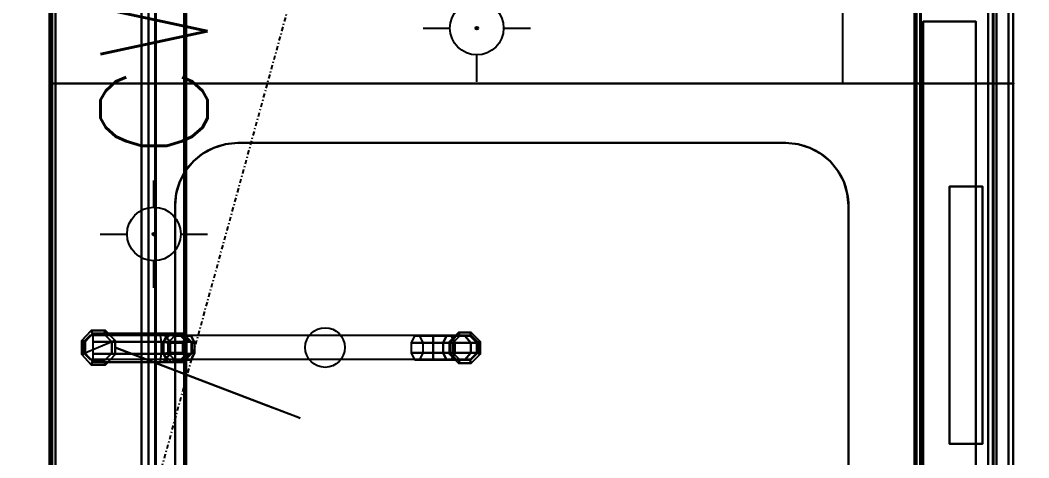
# Model space of a CAD drawing. Header units: millimetres. Extents: x 45 to 25350, y 77 to 5059.
# Drawn here: x 22147.8 to 22224.2, y 3710.7 to 3743.9 of the extents above; entities that cross this region are included whole.
import ezdxf

# ---------------------------------------------------------------- set-up
doc = ezdxf.new("R2010")
doc.units = ezdxf.units.MM
doc.header["$LTSCALE"] = 5
doc.linetypes.add('TRATTO-PUNTO', pattern=[1, 0.5, -0.25, 0, -0.25])
for name, color, linetype in [('200-EquipBlack-3d', 250, 'Continuous'), ('200-EquipBorder-2d', 9, 'Continuous'), ('200-EquipInternal-2d', 252, 'Continuous'), ('200-EquipSteel-3d', 9, 'Continuous'), ('250-Cwater-2d', 160, 'Continuous'), ('250-Drain-2D', 140, 'Continuous'), ('HG-001 Duvar', 6, 'Continuous')]:
    doc.layers.add(name, color=color, linetype=linetype)
doc.layers.add('200-InsPoint-3D', color=3, linetype='Continuous', plot=False)
doc.styles.add('SIMPLEX', font='simplex')

# ---------------------------------------------------------------- blocks, each defined once
blk = doc.blocks.new('ELECTROLUX-MC7-PGRILL-HP-800')
at = {"layer": '200-EquipInternal-2d'}
blk.add_line((800, -600.5), (0, -600.5), dxfattribs=at)
blk.add_line((800, -600.5), (0, -600.5), dxfattribs=at)
at = {"layer": '200-EquipSteel-3d'}
blk.add_3dface([(0, -655, 900), (800, -655, 900), (800, -80.5, 900), (0, -80.5, 900)], dxfattribs=at)
blk = doc.blocks.new('ELECTROLUX-MC-CRUSCOTTO800')
at = {"layer": '200-EquipBorder-2d'}
for p, q in [((0, 0), (0, -75)), ((0, -75), (800, -75))]:
    blk.add_line(p, q, dxfattribs=at)
at = {"layer": '200-EquipSteel-3d'}
for points in [[(0, -55.83, 654.41), (0, 0, 660.54), (800, 0, 660.54), (800, -55.83, 654.41)], [(0, 0, 660.54), (0, 0, 900), (800, 0, 900), (800, 0, 660.54)], [(0, 0, 900), (0, -62, 900), (800, -62, 900), (800, 0, 900)], [(0, -4.32, 810.26), (0, -59.37, 692.2), (800, -59.37, 692.2), (800, -4.32, 810.26)], [(0, -71.19, 877.81), (0, -4.82, 813.08), (800, -4.82, 813.08), (800, -71.19, 877.81)], [(0, -59.7, 690.72), (0, -59.7, 657.89), (800, -59.7, 657.89), (800, -59.7, 690.72)], [(0, -74.75, 884.46), (0, -71.19, 877.81), (800, -71.19, 877.81), (800, -74.75, 884.46)]]:
    blk.add_3dface(points, dxfattribs=at)
for points, invisible_edges in [([(0, -4.12, 811.75), (0, -4.1, 810.99), (800, -4.1, 810.99), (800, -4.12, 811.75)], 10), ([(0, -4.1, 810.99), (0, -4.32, 810.26), (800, -4.32, 810.26), (800, -4.1, 810.99)], 8), ([(0, -4.36, 812.47), (0, -4.12, 811.75), (800, -4.12, 811.75), (800, -4.36, 812.47)], 10), ([(0, -4.82, 813.08), (0, -4.36, 812.47), (800, -4.36, 812.47), (800, -4.82, 813.08)], 2), ([(0, -57.28, 654.56), (0, -55.83, 654.41), (800, -55.83, 654.41), (800, -57.28, 654.56)], 8), ([(0, -58.54, 655.29), (0, -57.28, 654.56), (800, -57.28, 654.56), (800, -58.54, 655.29)], 10), ([(0, -59.4, 656.46), (0, -58.54, 655.29), (800, -58.54, 655.29), (800, -59.4, 656.46)], 10), ([(0, -59.37, 692.2), (0, -59.51, 691.85), (800, -59.51, 691.85), (800, -59.37, 692.2)], 2), ([(0, -59.7, 657.89), (0, -59.4, 656.46), (800, -59.4, 656.46), (800, -59.7, 657.89)], 2), ([(0, -59.51, 691.85), (0, -59.62, 691.48), (800, -59.62, 691.48), (800, -59.51, 691.85)], 10), ([(0, -59.62, 691.48), (0, -59.68, 691.11), (800, -59.68, 691.11), (800, -59.62, 691.48)], 10), ([(0, -59.68, 691.11), (0, -59.7, 690.72), (800, -59.7, 690.72), (800, -59.68, 691.11)], 8), ([(0, -62, 900), (0, -69.22, 897.81), (800, -69.22, 897.81), (800, -62, 900)], 2), ([(0, -69.22, 897.81), (0, -74.01, 891.97), (800, -74.01, 891.97), (800, -69.22, 897.81)], 10), ([(0, -74.01, 891.97), (0, -74.75, 884.46), (800, -74.75, 884.46), (800, -74.01, 891.97)], 8)]:
    blk.add_3dface(points, dxfattribs=dict(at, invisible_edges=invisible_edges))
at = {"layer": '200-InsPoint-3D'}
blk.add_point((0, -75), dxfattribs=at)
blk = doc.blocks.new('ELECTROLUX-MC7-BODY800X250')
at = {"layer": '200-EquipBorder-2d'}
for p, q in [((0, 0), (800, 0)), ((0, -655), (0, 0))]:
    blk.add_line(p, q, dxfattribs=at)
at = {"layer": '200-EquipInternal-2d'}
blk.add_line((0, -80), (800, -80), dxfattribs=at)
at = {"layer": '200-EquipSteel-3d'}
for points, invisible_edges in [([(0, -0.34, 912.22), (0, 0, 910.5), (800, 0, 910.5), (800, -0.34, 912.22)], 8), ([(0, 0, 902.7), (0, -0.13, 901.81), (800, -0.13, 901.81), (800, 0, 902.7)], 2), ([(0, -0.13, 901.81), (0, -0.54, 901.01), (800, -0.54, 901.01), (800, -0.13, 901.81)], 10), ([(0, -1.32, 913.68), (0, -0.34, 912.22), (800, -0.34, 912.22), (800, -1.32, 913.68)], 10), ([(0, -0.54, 901.01), (0, -1.19, 900.39), (800, -1.19, 900.39), (800, -0.54, 901.01)], 10), ([(0, -1.19, 900.39), (0, -2, 900), (800, -2, 900), (800, -1.19, 900.39)], 8), ([(0, -2.78, 914.66), (0, -1.32, 913.68), (800, -1.32, 913.68), (800, -2.78, 914.66)], 10), ([(0, -655, 650), (0, -655, 900), (0, -2, 900), (0, -102, 724)], 12), ([(0, -2, 900), (0, -2, 724), (0, -102, 724)], 8), ([(0, -4.5, 915), (0, -2.78, 914.66), (800, -2.78, 914.66), (800, -4.5, 915)], 2), ([(0, -71.6, 914.58), (0, -69.5, 915), (800, -69.5, 915), (800, -71.6, 914.58)], 8), ([(0, -73.39, 913.39), (0, -71.6, 914.58), (800, -71.6, 914.58), (800, -73.39, 913.39)], 10), ([(0, -74.58, 911.6), (0, -73.39, 913.39), (800, -73.39, 913.39), (800, -74.58, 911.6)], 10), ([(0, -75, 909.5), (0, -74.58, 911.6), (800, -74.58, 911.6), (800, -75, 909.5)], 2), ([(0, -75.45, 903.59), (0, -75, 905.7), (800, -75, 905.7), (800, -75.45, 903.59)], 8), ([(0, -76.64, 901.78), (0, -75.45, 903.59), (800, -75.45, 903.59), (800, -76.64, 901.78)], 10), ([(0, -78.4, 900.53), (0, -76.64, 901.78), (800, -76.64, 901.78), (800, -78.4, 900.53)], 10), ([(0, -80.5, 900), (0, -78.4, 900.53), (800, -78.4, 900.53), (800, -80.5, 900)], 2), ([(0, -102, 724), (0, -655, 650), (0, -102, 650)], 1)]:
    blk.add_3dface(points, dxfattribs=dict(at, invisible_edges=invisible_edges))
for points in [[(0, 0, 910.5), (0, 0, 902.7), (800, 0, 902.7), (800, 0, 910.5)], [(0, -2, 724), (0, -2, 900), (800, -2, 900), (800, -2, 724)], [(0, -102, 724), (0, -2, 724), (800, -2, 724), (800, -102, 724)], [(0, -69.5, 915), (0, -4.5, 915), (800, -4.5, 915), (800, -69.5, 915)], [(0, -75, 905.7), (0, -75, 909.5), (800, -75, 909.5), (800, -75, 905.7)], [(0, -655, 650), (0, -102, 650), (800, -102, 650), (800, -655, 650)], [(0, -102, 650), (800, -102, 650), (800, -102, 724), (0, -102, 724)], [(0, -655, 650), (800, -655, 650), (800, -655, 900), (0, -655, 900)]]:
    blk.add_3dface(points, dxfattribs=at)
at = {"layer": '200-InsPoint-3D'}
blk.add_point((0, 0), dxfattribs=at)
blk = doc.blocks.new('E7GRGHGC0P')
for name, p in [('ELECTROLUX-MC7-BODY800X250', (0, 0)), ('ELECTROLUX-MC7-PGRILL-HP-800', (0, 0)), ('ELECTROLUX-MC-CRUSCOTTO800', (0, -655))]:
    blk.add_blockref(name, p)
blk = doc.blocks.new('ELECTROLUX-MC7-BODY400X250')
at = {"layer": '200-EquipBorder-2d'}
for p, q in [((0, 0), (400, 0)), ((400, 0), (400, -655))]:
    blk.add_line(p, q, dxfattribs=at)
at = {"layer": '200-EquipInternal-2d'}
blk.add_line((0, -80), (400, -80), dxfattribs=at)
at = {"layer": '200-EquipSteel-3d'}
for points, invisible_edges in [([(0, -0.34, 912.22), (0, 0, 910.5), (400, 0, 910.5), (400, -0.34, 912.22)], 8), ([(0, 0, 902.7), (0, -0.13, 901.81), (400, -0.13, 901.81), (400, 0, 902.7)], 2), ([(0, -0.13, 901.81), (0, -0.54, 901.01), (400, -0.54, 901.01), (400, -0.13, 901.81)], 10), ([(0, -1.32, 913.68), (0, -0.34, 912.22), (400, -0.34, 912.22), (400, -1.32, 913.68)], 10), ([(0, -0.54, 901.01), (0, -1.19, 900.39), (400, -1.19, 900.39), (400, -0.54, 901.01)], 10), ([(0, -1.19, 900.39), (0, -2, 900), (400, -2, 900), (400, -1.19, 900.39)], 8), ([(0, -2.78, 914.66), (0, -1.32, 913.68), (400, -1.32, 913.68), (400, -2.78, 914.66)], 10), ([(0, -4.5, 915), (0, -2.78, 914.66), (400, -2.78, 914.66), (400, -4.5, 915)], 2), ([(400, -655, 650), (400, -102, 724), (400, -2, 900), (400, -655, 900)], 3), ([(400, -2, 900), (400, -2, 724), (400, -102, 724)], 8), ([(0, -71.6, 914.58), (0, -69.5, 915), (400, -69.5, 915), (400, -71.6, 914.58)], 8), ([(0, -73.39, 913.39), (0, -71.6, 914.58), (400, -71.6, 914.58), (400, -73.39, 913.39)], 10), ([(0, -74.58, 911.6), (0, -73.39, 913.39), (400, -73.39, 913.39), (400, -74.58, 911.6)], 10), ([(0, -75, 909.5), (0, -74.58, 911.6), (400, -74.58, 911.6), (400, -75, 909.5)], 2), ([(0, -75.45, 903.59), (0, -75, 905.7), (400, -75, 905.7), (400, -75.45, 903.59)], 8), ([(0, -76.64, 901.78), (0, -75.45, 903.59), (400, -75.45, 903.59), (400, -76.64, 901.78)], 10), ([(0, -78.4, 900.53), (0, -76.64, 901.78), (400, -76.64, 901.78), (400, -78.4, 900.53)], 10), ([(0, -80.5, 900), (0, -78.4, 900.53), (400, -78.4, 900.53), (400, -80.5, 900)], 2), ([(400, -102, 724), (400, -655, 650), (400, -102, 650)], 1)]:
    blk.add_3dface(points, dxfattribs=dict(at, invisible_edges=invisible_edges))
for points in [[(0, 0, 910.5), (0, 0, 902.7), (400, 0, 902.7), (400, 0, 910.5)], [(0, -2, 724), (0, -2, 900), (400, -2, 900), (400, -2, 724)], [(0, -2, 724), (0, -102, 724), (400, -102, 724), (400, -2, 724)], [(0, -69.5, 915), (0, -4.5, 915), (400, -4.5, 915), (400, -69.5, 915)], [(0, -75, 905.7), (0, -75, 909.5), (400, -75, 909.5), (400, -75, 905.7)], [(0, -655, 650), (0, -102, 650), (400, -102, 650), (400, -655, 650)], [(0, -102, 650), (400, -102, 650), (400, -102, 724), (0, -102, 724)], [(0, -655, 650), (400, -655, 650), (400, -655, 900), (0, -655, 900)]]:
    blk.add_3dface(points, dxfattribs=at)
at = {"layer": '200-InsPoint-3D'}
blk.add_point((400, 0), dxfattribs=at)
blk = doc.blocks.new('ELECTROLUX-MC-CRUSCOTTO400')
at = {"layer": '200-EquipBorder-2d'}
for p in [(400, 0), (0, -75)]:
    blk.add_line(p, (400, -75), dxfattribs=at)
at = {"layer": '200-EquipSteel-3d'}
for points in [[(0, -55.83, 654.41), (0, 0, 660.54), (400, 0, 660.54), (400, -55.83, 654.41)], [(0, 0, 660.54), (0, 0, 900), (400, 0, 900), (400, 0, 660.54)], [(0, 0, 900), (0, -62, 900), (400, -62, 900), (400, 0, 900)], [(0, -4.32, 810.26), (0, -59.37, 692.2), (400, -59.37, 692.2), (400, -4.32, 810.26)], [(0, -71.19, 877.81), (0, -4.82, 813.08), (400, -4.82, 813.08), (400, -71.19, 877.81)], [(0, -59.7, 690.72), (0, -59.7, 657.89), (400, -59.7, 657.89), (400, -59.7, 690.72)], [(0, -74.75, 884.46), (0, -71.19, 877.81), (400, -71.19, 877.81), (400, -74.75, 884.46)]]:
    blk.add_3dface(points, dxfattribs=at)
for points, invisible_edges in [([(0, -4.12, 811.75), (0, -4.1, 810.99), (400, -4.1, 810.99), (400, -4.12, 811.75)], 10), ([(0, -4.1, 810.99), (0, -4.32, 810.26), (400, -4.32, 810.26), (400, -4.1, 810.99)], 8), ([(0, -4.36, 812.47), (0, -4.12, 811.75), (400, -4.12, 811.75), (400, -4.36, 812.47)], 10), ([(0, -4.82, 813.08), (0, -4.36, 812.47), (400, -4.36, 812.47), (400, -4.82, 813.08)], 2), ([(0, -57.28, 654.56), (0, -55.83, 654.41), (400, -55.83, 654.41), (400, -57.28, 654.56)], 8), ([(0, -58.54, 655.29), (0, -57.28, 654.56), (400, -57.28, 654.56), (400, -58.54, 655.29)], 10), ([(0, -59.4, 656.46), (0, -58.54, 655.29), (400, -58.54, 655.29), (400, -59.4, 656.46)], 10), ([(0, -59.37, 692.2), (0, -59.51, 691.85), (400, -59.51, 691.85), (400, -59.37, 692.2)], 2), ([(0, -59.7, 657.89), (0, -59.4, 656.46), (400, -59.4, 656.46), (400, -59.7, 657.89)], 2), ([(0, -59.51, 691.85), (0, -59.62, 691.48), (400, -59.62, 691.48), (400, -59.51, 691.85)], 10), ([(0, -59.62, 691.48), (0, -59.68, 691.11), (400, -59.68, 691.11), (400, -59.62, 691.48)], 10), ([(0, -59.68, 691.11), (0, -59.7, 690.72), (400, -59.7, 690.72), (400, -59.68, 691.11)], 8), ([(0, -62, 900), (0, -69.22, 897.81), (400, -69.22, 897.81), (400, -62, 900)], 2), ([(0, -69.22, 897.81), (0, -74.01, 891.97), (400, -74.01, 891.97), (400, -69.22, 897.81)], 10), ([(0, -74.01, 891.97), (0, -74.75, 884.46), (400, -74.75, 884.46), (400, -74.01, 891.97)], 8)]:
    blk.add_3dface(points, dxfattribs=dict(at, invisible_edges=invisible_edges))
at = {"layer": '200-InsPoint-3D'}
blk.add_point((400, -75), dxfattribs=at)
blk = doc.blocks.new('E7SUNDQ000')
at = {"layer": '200-EquipBlack-3d'}
for points, invisible_edges in [([(187.04, -31.49, 983.42), (200, -37, 983.46), (194.63, -24.33, 983.44), (187.04, -31.49, 983.42)], 3), ([(205.37, -24.33, 983.44), (194.63, -24.33, 983.44), (200, -37, 983.46), (205.37, -24.33, 983.44)], 6), ([(212.96, -31.49, 983.42), (205.37, -24.33, 983.44), (200, -37, 983.46), (212.96, -31.49, 983.42)], 6), ([(187.04, -31.49, 983.42), (187.04, -42.22, 983.42), (200, -37, 983.46), (187.04, -31.49, 983.42)], 6), ([(187.04, -42.22, 983.42), (194.63, -49.67, 983.47), (200, -37, 983.46), (187.04, -42.22, 983.42)], 6), ([(194.63, -49.67, 983.47), (205.37, -49.67, 983.47), (200, -37, 983.46), (194.63, -49.67, 983.47)], 6), ([(212.96, -42.22, 983.42), (212.96, -31.49, 983.42), (200, -37, 983.46), (212.96, -42.22, 983.42)], 6), ([(205.37, -49.67, 983.47), (212.96, -42.22, 983.42), (200, -37, 983.46), (205.37, -49.67, 983.47)], 6), ([(200, -49.67, 971.52), (200, -49.67, 983.47), (158.41, -158.59, 1077.71), (146.6, -189.69, 1096.17)], 4), ([(158.41, -158.59, 1077.71), (155.86, -165.3, 1085.28), (146.6, -189.69, 1096.17)], 10), ([(155.86, -165.3, 1085.28), (155.26, -166.88, 1093.3), (146.6, -189.69, 1108.79), (146.6, -189.69, 1096.17)], 10), ([(155.26, -166.88, 1093.3), (154.66, -168.46, 1101.31), (147.91, -186.23, 1115.53), (146.6, -189.69, 1108.79)], 10), ([(154.66, -168.46, 1101.31), (154.66, -168.46, 1109.23), (150.55, -179.3, 1118.56), (147.91, -186.23, 1115.53)], 10), ([(150.55, -179.3, 1118.56), (154.66, -168.46, 1109.23), (153, -172.84, 1115.53), (150.55, -179.3, 1118.56)], 1)]:
    blk.add_3dface(points, dxfattribs=dict(at, invisible_edges=invisible_edges))
at = {"layer": '200-EquipInternal-2d'}
blk.add_lwpolyline([(209.16, -30.45), (203.89, -25.17), (196.43, -25.17), (191.16, -30.45), (191.16, -319.53), (196.43, -324.8), (203.89, -324.8), (209.16, -319.53)], close=True, dxfattribs=at)
blk.add_lwpolyline([(307.5, -605), (92.5, -605, -0.414214), (45, -557.5), (45, -142.5, -0.414214), (92.5, -95), (307.5, -95, -0.414214), (355, -142.5), (355, -557.5, -0.414214)], format="xyb", close=True, dxfattribs=at)
blk.add_circle((200, -208.59), 15, dxfattribs=at)
at = {"layer": '200-EquipSteel-3d', "extrusion": (-1, 0, 0)}
for p, q in [((205.37, -49.67, 966.63), (194.63, -24.33, 966.59)), ((205.37, -49.67, 971.52), (194.63, -24.33, 971.48)), ((204.29, -47.14, 969.21), (195.71, -26.86, 969.18))]:
    blk.add_line(p, q, dxfattribs=at)
at = {"layer": '200-EquipSteel-3d', "extrusion": (0, -0.866025, 0.5), "elevation": 586.36}
blk.add_lwpolyline([(190.81, 808.88), (190.81, 801.43), (196.08, 796.15), (203.53, 796.15), (208.81, 801.43), (208.81, 808.88), (203.53, 814.15), (196.08, 814.15)], close=True, dxfattribs=at)
at = {"layer": '200-EquipSteel-3d'}
for points in [[(194.63, -24.33, 966.59), (194.63, -24.33, 914.98), (187.04, -31.49, 914.97), (187.04, -31.49, 966.58)], [(194.63, -24.33, 966.59), (187.04, -31.49, 966.58), (189.63, -32.59, 969.17), (195.71, -26.86, 969.18)], [(194.63, -24.33, 971.48), (195.71, -26.86, 969.18), (189.63, -32.59, 969.17), (187.04, -31.49, 971.47)], [(194.63, -24.33, 971.48), (187.04, -31.49, 971.47), (187.04, -31.49, 983.42), (194.63, -24.33, 983.44)], [(205.37, -24.33, 966.59), (205.37, -24.33, 914.98), (194.63, -24.33, 914.98), (194.63, -24.33, 966.59)], [(205.37, -24.33, 966.59), (194.63, -24.33, 966.59), (195.71, -26.86, 969.18), (204.29, -26.86, 969.18)], [(204.29, -26.86, 969.18), (195.71, -26.86, 969.18), (194.63, -24.33, 971.48), (205.37, -24.33, 971.48)], [(205.37, -24.33, 971.48), (194.63, -24.33, 971.48), (194.63, -24.33, 983.44), (205.37, -24.33, 983.44)], [(212.96, -31.49, 966.58), (205.37, -24.33, 966.59), (204.29, -26.86, 969.18), (210.37, -32.59, 969.17)], [(210.37, -32.59, 969.17), (204.29, -26.86, 969.18), (205.37, -24.33, 971.48), (212.96, -31.49, 971.47)], [(212.96, -31.49, 966.58), (212.96, -31.49, 914.97), (205.37, -24.33, 914.98), (205.37, -24.33, 966.59)], [(205.37, -24.33, 971.48), (205.37, -24.33, 983.44), (212.96, -31.49, 983.42), (212.96, -31.49, 971.47)], [(187.04, -31.49, 966.58), (187.04, -31.49, 914.97), (187.04, -42.22, 914.97), (187.04, -42.22, 966.58)], [(187.04, -31.49, 966.58), (187.04, -42.22, 966.58), (189.63, -41.18, 969.17), (189.63, -32.59, 969.17)], [(189.63, -32.59, 969.17), (189.63, -41.18, 969.17), (187.04, -42.22, 971.47), (187.04, -31.49, 971.47)], [(187.04, -31.49, 983.42), (187.04, -31.49, 971.47), (187.04, -42.22, 971.47), (187.04, -42.22, 983.42)], [(189.01, -32.74, 953.42), (189.01, -83.67, 958.04), (195.33, -84.72, 963.51), (195.33, -32.64, 959.74)], [(189.01, -32.88, 944.47), (189.01, -86.04, 950.29), (189.01, -83.67, 958.04), (189.01, -32.74, 953.42)], [(195.33, -32.98, 938.14), (195.33, -91.31, 944.81), (189.01, -86.04, 950.29), (189.01, -32.88, 944.47)], [(195.33, -32.64, 959.74), (195.33, -84.72, 963.51), (204.28, -84.72, 963.51), (204.28, -32.64, 959.74)], [(195.33, -91.31, 944.81), (195.33, -32.98, 938.14), (204.28, -32.98, 938.14), (204.28, -91.31, 944.81)], [(210.61, -83.67, 958.04), (210.61, -32.74, 953.42), (204.28, -32.64, 959.74), (204.28, -84.72, 963.51)], [(204.28, -91.31, 944.81), (204.28, -32.98, 938.14), (210.61, -32.88, 944.47), (210.61, -86.04, 950.29)], [(212.96, -42.22, 966.58), (212.96, -31.49, 966.58), (210.37, -32.59, 969.17), (210.37, -41.18, 969.17)], [(210.37, -41.18, 969.17), (210.37, -32.59, 969.17), (212.96, -31.49, 971.47), (212.96, -42.22, 971.47)], [(210.61, -86.04, 950.29), (210.61, -32.88, 944.47), (210.61, -32.88, 953.42), (210.61, -83.67, 958.04)], [(212.96, -42.22, 966.58), (212.96, -42.22, 914.97), (212.96, -31.49, 914.97), (212.96, -31.49, 966.58)], [(212.96, -31.49, 971.47), (212.96, -31.49, 983.42), (212.96, -42.22, 983.42), (212.96, -42.22, 971.47)], [(187.04, -42.22, 966.58), (194.63, -49.67, 966.63), (195.71, -47.14, 969.21), (189.63, -41.18, 969.17)], [(187.04, -42.22, 971.47), (189.63, -41.18, 969.17), (195.71, -47.14, 969.21), (194.63, -49.67, 971.52)], [(187.04, -42.22, 966.58), (187.04, -42.22, 914.97), (194.63, -49.67, 915.02), (194.63, -49.67, 966.63)], [(187.04, -42.22, 971.47), (194.63, -49.67, 971.52), (194.63, -49.67, 983.47), (187.04, -42.22, 983.42)], [(204.29, -47.14, 969.21), (205.37, -49.67, 966.63), (212.96, -42.22, 966.58), (210.37, -41.18, 969.17)], [(205.37, -49.67, 971.52), (204.29, -47.14, 969.21), (210.37, -41.18, 969.17), (212.96, -42.22, 971.47)], [(205.37, -49.67, 966.63), (205.37, -49.67, 915.02), (212.96, -42.22, 914.97), (212.96, -42.22, 966.58)], [(205.37, -49.67, 983.47), (205.37, -49.67, 971.52), (212.96, -42.22, 971.47), (212.96, -42.22, 983.42)], [(195.71, -47.14, 969.21), (194.63, -49.67, 966.63), (205.37, -49.67, 966.63), (204.29, -47.14, 969.21)], [(195.71, -47.14, 969.21), (204.29, -47.14, 969.21), (205.37, -49.67, 971.52), (194.63, -49.67, 971.52)], [(194.63, -49.67, 966.63), (194.63, -49.67, 915.02), (205.37, -49.67, 915.02), (205.37, -49.67, 966.63)], [(194.63, -49.67, 971.52), (205.37, -49.67, 971.52), (205.37, -49.67, 983.47), (194.63, -49.67, 983.47)], [(195.33, -84.72, 963.51), (195.33, -86.12, 967.27), (189.01, -89.5, 964.11), (189.01, -83.67, 958.04)], [(189.01, -83.67, 958.04), (189.01, -89.5, 964.11), (189.01, -97.25, 959.64), (189.01, -86.04, 950.29)], [(204.28, -84.72, 963.51), (210.61, -83.67, 958.04), (210.61, -89.5, 964.11), (204.28, -86.12, 967.27)], [(210.61, -83.67, 958.04), (210.61, -86.04, 950.29), (210.61, -97.25, 959.64), (210.61, -89.5, 964.11)], [(189.01, -92.25, 972.96), (195.33, -85.93, 972.96), (196.08, -89.89, 986.31), (190.81, -94.46, 983.67)], [(195.33, -86.12, 967.27), (195.33, -85.93, 972.96), (189.01, -92.25, 972.96), (189.01, -89.5, 964.11)], [(189.01, -86.04, 950.29), (195.33, -91.31, 944.81), (195.33, -103.7, 956.47), (189.01, -97.25, 959.64)], [(189.01, -89.5, 964.11), (189.01, -92.25, 972.96), (189.01, -101.2, 972.96), (189.01, -97.25, 959.64)], [(190.81, -94.46, 983.67), (196.08, -89.89, 986.31), (196.08, -100.73, 998.26), (190.81, -103.36, 993.69)], [(204.28, -84.72, 963.51), (204.28, -86.12, 967.27), (195.33, -86.12, 967.27), (195.33, -84.72, 963.51)], [(195.33, -85.93, 972.96), (204.28, -85.93, 972.96), (203.53, -89.89, 986.31), (196.08, -89.89, 986.31)], [(204.28, -86.12, 967.27), (204.28, -85.93, 972.96), (195.33, -85.93, 972.96), (195.33, -86.12, 967.27)], [(195.33, -91.31, 944.81), (204.28, -91.31, 944.81), (204.28, -103.7, 956.47), (195.33, -103.7, 956.47)], [(196.08, -89.89, 986.31), (203.53, -89.89, 986.31), (203.53, -100.73, 998.26), (196.08, -100.73, 998.26)], [(204.28, -85.93, 972.96), (210.61, -92.25, 972.96), (208.81, -94.46, 983.67), (203.53, -89.89, 986.31)], [(203.53, -89.89, 986.31), (208.81, -94.46, 983.67), (208.81, -103.36, 993.69), (203.53, -100.73, 998.26)], [(204.28, -86.12, 967.27), (210.61, -89.5, 964.11), (210.61, -92.25, 972.96), (204.28, -85.93, 972.96)], [(204.28, -91.31, 944.81), (210.61, -86.04, 950.29), (210.61, -97.25, 959.64), (204.28, -103.7, 956.47)], [(210.61, -89.5, 964.11), (210.61, -97.25, 959.64), (210.61, -101.2, 972.96), (210.61, -92.25, 972.96)], [(92.5, -95, 750), (307.5, -95, 750), (307.5, -95, 900), (92.5, -95, 900)], [(189.01, -101.2, 972.96), (190.81, -100.92, 979.95), (190.81, -94.46, 983.67), (189.01, -92.25, 972.96)], [(189.01, -97.25, 959.64), (195.33, -103.7, 956.47), (195.33, -107.53, 972.96), (189.01, -101.2, 972.96)], [(190.81, -100.92, 979.95), (190.81, -107.09, 987.24), (190.81, -103.36, 993.69), (190.81, -94.46, 983.67)], [(204.28, -103.7, 956.47), (210.61, -97.25, 959.64), (210.61, -101.2, 972.96), (204.28, -107.53, 972.96)], [(210.61, -101.2, 972.96), (210.61, -92.25, 972.96), (208.81, -94.46, 983.67), (208.81, -100.92, 979.95)], [(208.81, -100.92, 979.95), (208.81, -94.46, 983.67), (208.81, -103.36, 993.69), (208.81, -107.09, 987.24)], [(195.33, -107.53, 972.96), (196.08, -107.73, 977.31), (190.81, -100.92, 979.95), (189.01, -101.2, 972.96)], [(196.08, -107.73, 977.31), (196.08, -109.73, 982.67), (190.81, -107.09, 987.24), (190.81, -100.92, 979.95)], [(195.33, -103.7, 956.47), (204.28, -103.7, 956.47), (204.28, -107.53, 972.96), (195.33, -107.53, 972.96)], [(203.53, -107.73, 977.31), (208.81, -100.92, 979.95), (208.81, -107.09, 987.24), (203.53, -109.73, 982.67)], [(204.28, -107.53, 972.96), (210.61, -101.2, 972.96), (208.81, -100.92, 979.95), (203.53, -107.73, 977.31)], [(204.28, -107.53, 972.96), (203.53, -107.73, 977.31), (196.08, -107.73, 977.31), (195.33, -107.53, 972.96)], [(203.53, -107.73, 977.31), (203.53, -109.73, 982.67), (196.08, -109.73, 982.67), (196.08, -107.73, 977.31)], [(355, -142.5, 750), (355, -557.5, 750), (355, -557.5, 900), (355, -142.5, 900)], [(196.08, -290.43, 1102.68), (190.81, -290.43, 1097.41), (190.81, -276.57, 1093.69), (196.08, -273.93, 1098.26)], [(203.53, -290.43, 1102.68), (196.08, -290.43, 1102.68), (196.08, -273.93, 1098.26), (203.53, -273.93, 1098.26)], [(208.81, -290.43, 1097.41), (203.53, -290.43, 1102.68), (203.53, -273.93, 1098.26), (208.81, -276.57, 1093.69)], [(190.81, -290.43, 1089.95), (190.81, -290.43, 1097.41), (190.81, -276.57, 1093.69), (190.81, -280.3, 1087.24)], [(196.08, -290.43, 1084.68), (190.81, -290.43, 1089.95), (190.81, -280.3, 1087.24), (196.08, -282.93, 1082.67)], [(203.53, -290.43, 1084.68), (203.53, -282.93, 1082.67), (208.81, -280.3, 1087.24), (208.81, -290.43, 1089.95)], [(208.81, -290.43, 1089.95), (208.81, -280.3, 1087.24), (208.81, -276.57, 1093.69), (208.81, -290.43, 1097.41)], [(196.08, -290.43, 1084.68), (196.08, -282.93, 1082.67), (203.53, -282.93, 1082.67), (203.53, -290.43, 1084.68)], [(190.81, -300.57, 1087.24), (190.81, -304.3, 1093.69), (190.81, -290.43, 1097.41), (190.81, -290.43, 1089.95)], [(196.08, -306.93, 1098.26), (190.81, -304.3, 1093.69), (190.81, -290.43, 1097.41), (196.08, -290.43, 1102.68)], [(196.08, -297.93, 1082.67), (190.81, -300.57, 1087.24), (190.81, -290.43, 1089.95), (196.08, -290.43, 1084.68)], [(203.53, -306.93, 1098.26), (196.08, -306.93, 1098.26), (196.08, -290.43, 1102.68), (203.53, -290.43, 1102.68)], [(196.08, -297.93, 1082.67), (196.08, -290.43, 1084.68), (203.53, -290.43, 1084.68), (203.53, -297.93, 1082.67)], [(208.81, -304.3, 1093.69), (203.53, -306.93, 1098.26), (203.53, -290.43, 1102.68), (208.81, -290.43, 1097.41)], [(203.53, -297.93, 1082.67), (203.53, -290.43, 1084.68), (208.81, -290.43, 1089.95), (208.81, -300.57, 1087.24)], [(208.81, -300.57, 1087.24), (208.81, -290.43, 1089.95), (208.81, -290.43, 1097.41), (208.81, -304.3, 1093.69)], [(194.96, -302.73, 1013.41), (188.11, -309.59, 1013.41), (188.11, -309.59, 1024.84), (194.96, -302.73, 1024.84)], [(196.08, -305.43, 1030.49), (194.96, -302.73, 1024.84), (188.11, -309.59, 1024.84), (190.81, -310.7, 1030.49)], [(194.96, -302.73, 1013.41), (196.08, -305.43, 1008.99), (190.81, -310.7, 1008.99), (188.11, -309.59, 1013.41)], [(196.08, -303.42, 1077.18), (190.81, -307.99, 1079.82), (190.81, -300.57, 1087.24), (196.08, -297.93, 1082.67)], [(190.81, -307.99, 1079.82), (190.81, -314.45, 1083.54), (190.81, -304.3, 1093.69), (190.81, -300.57, 1087.24)], [(196.08, -305.43, 1069.68), (190.81, -310.7, 1069.68), (190.81, -307.99, 1079.82), (196.08, -303.42, 1077.18)], [(196.08, -319.01, 1086.18), (190.81, -314.45, 1083.54), (190.81, -304.3, 1093.69), (196.08, -306.93, 1098.26)], [(196.08, -305.43, 1030.49), (190.81, -310.7, 1030.49), (190.81, -310.7, 1069.68), (196.08, -305.43, 1069.68)], [(204.65, -302.73, 1013.41), (194.96, -302.73, 1013.41), (194.96, -302.73, 1024.84), (204.65, -302.73, 1024.84)], [(203.53, -305.43, 1030.49), (204.65, -302.73, 1024.84), (194.96, -302.73, 1024.84), (196.08, -305.43, 1030.49)], [(204.65, -302.73, 1013.41), (203.53, -305.43, 1008.99), (196.08, -305.43, 1008.99), (194.96, -302.73, 1013.41)], [(196.08, -303.42, 1077.18), (196.08, -297.93, 1082.67), (203.53, -297.93, 1082.67), (203.53, -303.42, 1077.18)], [(196.08, -305.43, 1069.68), (196.08, -303.42, 1077.18), (203.53, -303.42, 1077.18), (203.53, -305.43, 1069.68)], [(203.53, -305.43, 1030.49), (196.08, -305.43, 1030.49), (196.08, -305.43, 1069.68), (203.53, -305.43, 1069.68)], [(203.53, -303.42, 1077.18), (203.53, -297.93, 1082.67), (208.81, -300.57, 1087.24), (208.81, -307.99, 1079.82)], [(208.81, -310.7, 1030.49), (211.51, -309.59, 1024.84), (204.65, -302.73, 1024.84), (203.53, -305.43, 1030.49)], [(211.51, -309.59, 1013.41), (208.81, -310.7, 1008.99), (203.53, -305.43, 1008.99), (204.65, -302.73, 1013.41)], [(203.53, -305.43, 1069.68), (203.53, -303.42, 1077.18), (208.81, -307.99, 1079.82), (208.81, -310.7, 1069.68)], [(208.81, -314.45, 1083.54), (203.53, -319.01, 1086.18), (203.53, -306.93, 1098.26), (208.81, -304.3, 1093.69)], [(208.81, -310.7, 1030.49), (203.53, -305.43, 1030.49), (203.53, -305.43, 1069.68), (208.81, -310.7, 1069.68)], [(211.51, -309.59, 1013.41), (204.65, -302.73, 1013.41), (204.65, -302.73, 1024.84), (211.51, -309.59, 1024.84)], [(208.81, -307.99, 1079.82), (208.81, -300.57, 1087.24), (208.81, -304.3, 1093.69), (208.81, -314.45, 1083.54)], [(188.11, -309.59, 1013.41), (188.11, -319.28, 1013.41), (188.11, -319.28, 1024.84), (188.11, -309.59, 1024.84)], [(190.81, -310.7, 1030.49), (188.11, -309.59, 1024.84), (188.11, -319.28, 1024.84), (190.81, -318.16, 1030.49)], [(188.11, -309.59, 1013.41), (190.81, -310.7, 1008.99), (190.81, -318.16, 1008.99), (188.11, -319.28, 1013.41)], [(190.81, -310.7, 1069.68), (190.81, -318.16, 1069.68), (190.81, -314.45, 1083.54), (190.81, -307.99, 1079.82)], [(190.81, -310.7, 1030.49), (190.81, -318.16, 1030.49), (190.81, -318.16, 1069.68), (190.81, -310.7, 1069.68)], [(203.53, -319.01, 1086.18), (196.08, -319.01, 1086.18), (196.08, -306.93, 1098.26), (203.53, -306.93, 1098.26)], [(208.81, -310.7, 1069.68), (208.81, -307.99, 1079.82), (208.81, -314.45, 1083.54), (208.81, -318.16, 1069.68)], [(208.81, -318.16, 1030.49), (211.51, -319.28, 1024.84), (211.51, -309.59, 1024.84), (208.81, -310.7, 1030.49)], [(211.51, -319.28, 1013.41), (208.81, -318.16, 1008.99), (208.81, -310.7, 1008.99), (211.51, -309.59, 1013.41)], [(208.81, -318.16, 1030.49), (208.81, -310.7, 1030.49), (208.81, -310.7, 1069.68), (208.81, -318.16, 1069.68)], [(211.51, -319.28, 1013.41), (211.51, -309.59, 1013.41), (211.51, -309.59, 1024.84), (211.51, -319.28, 1024.84)], [(190.81, -318.16, 1030.49), (188.11, -319.28, 1024.84), (194.96, -326.13, 1024.84), (196.08, -323.43, 1030.49)], [(188.11, -319.28, 1013.41), (190.81, -318.16, 1008.99), (196.08, -323.43, 1008.99), (194.96, -326.13, 1013.41)], [(188.11, -319.28, 1013.41), (194.96, -326.13, 1013.41), (194.96, -326.13, 1024.84), (188.11, -319.28, 1024.84)], [(196.08, -323.43, 1069.68), (190.81, -318.16, 1069.68), (190.81, -314.45, 1083.54), (196.08, -319.01, 1086.18)], [(190.81, -318.16, 1030.49), (196.08, -323.43, 1030.49), (196.08, -323.43, 1069.68), (190.81, -318.16, 1069.68)], [(203.53, -323.43, 1069.68), (196.08, -323.43, 1069.68), (196.08, -319.01, 1086.18), (203.53, -319.01, 1086.18)], [(208.81, -318.16, 1069.68), (203.53, -323.43, 1069.68), (203.53, -319.01, 1086.18), (208.81, -314.45, 1083.54)], [(203.53, -323.43, 1030.49), (208.81, -318.16, 1030.49), (208.81, -318.16, 1069.68), (203.53, -323.43, 1069.68)], [(203.53, -323.43, 1030.49), (204.65, -326.13, 1024.84), (211.51, -319.28, 1024.84), (208.81, -318.16, 1030.49)], [(204.65, -326.13, 1013.41), (203.53, -323.43, 1008.99), (208.81, -318.16, 1008.99), (211.51, -319.28, 1013.41)], [(204.65, -326.13, 1013.41), (211.51, -319.28, 1013.41), (211.51, -319.28, 1024.84), (204.65, -326.13, 1024.84)], [(196.08, -323.43, 1030.49), (194.96, -326.13, 1024.84), (204.65, -326.13, 1024.84), (203.53, -323.43, 1030.49)], [(194.96, -326.13, 1013.41), (196.08, -323.43, 1008.99), (203.53, -323.43, 1008.99), (204.65, -326.13, 1013.41)], [(194.96, -326.13, 1013.41), (204.65, -326.13, 1013.41), (204.65, -326.13, 1024.84), (194.96, -326.13, 1024.84)], [(196.08, -323.43, 1030.49), (203.53, -323.43, 1030.49), (203.53, -323.43, 1069.68), (196.08, -323.43, 1069.68)], [(307.5, -605, 750), (92.5, -605, 750), (92.5, -605, 900), (307.5, -605, 900)]]:
    blk.add_3dface(points, dxfattribs=at)
for points, invisible_edges in [([(400, -80.5, 900), (307.5, -95, 900), (92.5, -95, 900), (0, -80.5, 900)], 5), ([(307.5, -95, 900), (316.77, -95.91, 900), (400, -80.5, 900)], 10), ([(316.77, -95.91, 900), (325.68, -98.62, 900), (400, -80.5, 900)], 10), ([(325.68, -98.62, 900), (333.89, -103.01, 900), (400, -80.5, 900)], 10), ([(333.89, -103.01, 900), (341.09, -108.91, 900), (400, -80.5, 900)], 10), ([(341.09, -108.91, 900), (346.99, -116.11, 900), (400, -80.5, 900)], 10), ([(346.99, -116.11, 900), (351.38, -124.32, 900), (400, -80.5, 900)], 10), ([(351.38, -124.32, 900), (354.09, -133.23, 900), (400, -80.5, 900)], 10), ([(354.09, -133.23, 900), (355, -142.5, 900), (400, -80.5, 900)], 10), ([(400, -80.5, 900), (355, -142.5, 900), (355, -557.5, 900), (400, -655, 900)], 5), ([(307.5, -95, 750), (307.5, -605, 750), (92.5, -605, 750), (92.5, -95, 750)], 5), ([(307.5, -95, 750), (316.77, -95.91, 750), (316.77, -95.91, 900), (307.5, -95, 900)], 2), ([(307.5, -95, 750), (316.77, -95.91, 750), (316.77, -604.09, 750), (307.5, -605, 750)], 10), ([(316.77, -95.91, 750), (325.68, -98.62, 750), (325.68, -98.62, 900), (316.77, -95.91, 900)], 10), ([(316.77, -95.91, 750), (325.68, -98.62, 750), (325.68, -601.38, 750), (316.77, -604.09, 750)], 10), ([(325.68, -98.62, 750), (333.89, -103.01, 750), (333.89, -103.01, 900), (325.68, -98.62, 900)], 10), ([(325.68, -98.62, 750), (333.89, -103.01, 750), (333.89, -596.99, 750), (325.68, -601.38, 750)], 10), ([(333.89, -103.01, 750), (341.09, -108.91, 750), (341.09, -108.91, 900), (333.89, -103.01, 900)], 10), ([(333.89, -103.01, 750), (341.09, -108.91, 750), (341.09, -591.09, 750), (333.89, -596.99, 750)], 10), ([(341.09, -108.91, 750), (346.99, -116.11, 750), (346.99, -116.11, 900), (341.09, -108.91, 900)], 10), ([(341.09, -108.91, 750), (346.99, -116.11, 750), (346.99, -583.89, 750), (341.09, -591.09, 750)], 10), ([(346.99, -116.11, 750), (351.38, -124.32, 750), (351.38, -124.32, 900), (346.99, -116.11, 900)], 10), ([(346.99, -116.11, 750), (351.38, -124.32, 750), (351.38, -575.68, 750), (346.99, -583.89, 750)], 10), ([(351.38, -124.32, 750), (354.09, -133.23, 750), (354.09, -133.23, 900), (351.38, -124.32, 900)], 10), ([(351.38, -124.32, 750), (354.09, -133.23, 750), (354.09, -566.77, 750), (351.38, -575.68, 750)], 10), ([(354.09, -133.23, 750), (355, -142.5, 750), (355, -142.5, 900), (354.09, -133.23, 900)], 8), ([(354.09, -133.23, 750), (355, -142.5, 750), (355, -557.5, 750), (354.09, -566.77, 750)], 8), ([(355, -557.5, 750), (354.09, -566.77, 750), (354.09, -566.77, 900), (355, -557.5, 900)], 2), ([(354.09, -566.77, 900), (355, -557.5, 900), (400, -655, 900)], 10), ([(354.09, -566.77, 750), (351.38, -575.68, 750), (351.38, -575.68, 900), (354.09, -566.77, 900)], 10), ([(351.38, -575.68, 900), (354.09, -566.77, 900), (400, -655, 900)], 10), ([(351.38, -575.68, 750), (346.99, -583.89, 750), (346.99, -583.89, 900), (351.38, -575.68, 900)], 10), ([(346.99, -583.89, 900), (351.38, -575.68, 900), (400, -655, 900)], 10), ([(346.99, -583.89, 750), (341.09, -591.09, 750), (341.09, -591.09, 900), (346.99, -583.89, 900)], 10), ([(341.09, -591.09, 900), (346.99, -583.89, 900), (400, -655, 900)], 10), ([(341.09, -591.09, 750), (333.89, -596.99, 750), (333.89, -596.99, 900), (341.09, -591.09, 900)], 10), ([(333.89, -596.99, 900), (341.09, -591.09, 900), (400, -655, 900)], 10), ([(325.68, -601.38, 750), (316.77, -604.09, 750), (316.77, -604.09, 900), (325.68, -601.38, 900)], 10), ([(316.77, -604.09, 900), (325.68, -601.38, 900), (400, -655, 900)], 10), ([(333.89, -596.99, 750), (325.68, -601.38, 750), (325.68, -601.38, 900), (333.89, -596.99, 900)], 10), ([(325.68, -601.38, 900), (333.89, -596.99, 900), (400, -655, 900)], 10), ([(400, -655, 900), (307.5, -605, 900), (92.5, -605, 900), (0, -655, 900)], 5), ([(316.77, -604.09, 750), (307.5, -605, 750), (307.5, -605, 900), (316.77, -604.09, 900)], 8), ([(307.5, -605, 900), (316.77, -604.09, 900), (400, -655, 900)], 10)]:
    blk.add_3dface(points, dxfattribs=dict(at, invisible_edges=invisible_edges))
for name, p in [('ELECTROLUX-MC7-BODY400X250', (0, 0)), ('ELECTROLUX-MC-CRUSCOTTO400', (0, -655))]:
    blk.add_blockref(name, p)
blk = doc.blocks.new('CCON')
at = {"layer": '250-Cwater-2d'}
for p, q in [((0, 40.64), (0, 20.32)), ((-40.64, 0), (-20.32, 0)), ((20.32, 0), (40.64, 0)), ((0, -20.32), (0, -40.64))]:
    blk.add_line(p, q, dxfattribs=at)
for radius in [20.32, 1]:
    blk.add_circle((0, 0), radius, dxfattribs=at)
blk.add_point((0, 0), dxfattribs=at)
at = {"layer": '250-Cwater-2d', "style": 'SIMPLEX', "flags": 8}
blk.add_attdef('CW', (56.46, -40.64), '', height=81, dxfattribs=at)
blk = doc.blocks.new('E7BAPL00RH')
at = {"layer": '200-EquipInternal-2d'}
blk.add_lwpolyline([(0, -102), (1200, -102), (1200, -655), (0, -655)], close=True, dxfattribs=at)
at = {"layer": '200-EquipSteel-3d'}
for points in [[(0, -102, 650), (1200, -102, 650), (1200, -655, 650), (0, -655, 650)], [(21, -102, 650), (1179, -102, 650), (1179, -102, 245), (21, -102, 245)], [(21, -102, 200), (1179, -102, 200), (1179, -102, 245), (21, -102, 245)], [(21, -655, 245), (1179, -655, 245), (1179, -102, 245), (21, -102, 245)], [(21, -655, 200), (1179, -655, 200), (1179, -102, 200), (21, -102, 200)], [(1179, -655, 605), (21, -655, 605), (21, -102, 605), (1179, -102, 605)], [(21, -655, 200), (1179, -655, 200), (1179, -655, 245), (21, -655, 245)], [(21, -655, 605), (1179, -655, 605), (1179, -655, 650), (21, -655, 650)], [(2, -660, 430), (2, -660, 650), (447, -660, 650), (447, -660, 430)], [(2, -660, 650), (2, -700, 650), (447, -700, 650), (447, -660, 650)], [(2, -700, 430), (2, -660, 430), (447, -660, 430), (447, -700, 430)], [(2, -660, 205), (2, -660, 425), (447, -660, 425), (447, -660, 205)], [(2, -660, 425), (2, -700, 425), (447, -700, 425), (447, -660, 425)], [(2, -700, 205), (2, -660, 205), (447, -660, 205), (447, -700, 205)], [(447, -660, 650), (447, -700, 650), (447, -700, 430), (447, -660, 430)], [(447, -660, 425), (447, -700, 425), (447, -700, 205), (447, -660, 205)], [(127, -680, 599.64), (322, -680, 599.64), (322, -700, 565), (127, -700, 565)], [(127, -680, 599.64), (127, -700, 635), (322, -700, 635), (322, -680, 599.64)], [(127, -700, 635), (127, -700, 565), (127, -680, 599.64)], [(127, -680, 374.64), (322, -680, 374.64), (322, -700, 340), (127, -700, 340)], [(127, -680, 374.64), (127, -700, 410), (322, -700, 410), (322, -680, 374.64)], [(127, -700, 410), (127, -700, 340), (127, -680, 374.64)], [(322, -700, 635), (322, -700, 565), (322, -680, 599.64)], [(322, -700, 410), (322, -700, 340), (322, -680, 374.64)], [(127, -700, 635), (127, -705, 635), (322, -705, 635), (322, -700, 635)], [(322, -700, 605), (322, -705, 605), (127, -705, 605), (127, -700, 605)], [(127, -705, 605), (127, -700, 605), (127, -700, 635), (127, -705, 635)], [(127, -700, 410), (127, -705, 410), (322, -705, 410), (322, -700, 410)], [(322, -700, 380), (322, -705, 380), (127, -705, 380), (127, -700, 380)], [(127, -705, 380), (127, -700, 380), (127, -700, 410), (127, -705, 410)], [(322, -705, 635), (322, -700, 635), (322, -700, 605), (322, -705, 605)], [(322, -705, 410), (322, -700, 410), (322, -700, 380), (322, -705, 380)], [(127, -705, 635), (127, -705, 605), (322, -705, 605), (322, -705, 635)], [(127, -705, 410), (127, -705, 380), (322, -705, 380), (322, -705, 410)]]:
    blk.add_3dface(points, dxfattribs=at)
at = {"layer": '200-EquipSteel-3d', "invisible_edges": 5}
for points in [[(127, -700, 565), (2, -700, 430), (447, -700, 430), (322, -700, 565)], [(2, -700, 650), (127, -700, 635), (127, -700, 565), (2, -700, 430)], [(2, -700, 650), (127, -700, 635), (322, -700, 635), (447, -700, 650)], [(127, -700, 340), (2, -700, 205), (447, -700, 205), (322, -700, 340)], [(2, -700, 425), (127, -700, 410), (127, -700, 340), (2, -700, 205)], [(2, -700, 425), (127, -700, 410), (322, -700, 410), (447, -700, 425)], [(447, -700, 650), (322, -700, 635), (322, -700, 565), (447, -700, 430)], [(447, -700, 425), (322, -700, 410), (322, -700, 340), (447, -700, 205)]]:
    blk.add_3dface(points, dxfattribs=at)
blk = doc.blocks.new('DCON')
at = {"layer": '250-Drain-2D'}
for p, q in [((0, 40.64), (0, 20.32)), ((-40.64, 0), (-20.32, 0)), ((20.32, 0), (40.64, 0)), ((0, -20.32), (0, -40.64))]:
    blk.add_line(p, q, dxfattribs=at)
for radius in [20.32, 1]:
    blk.add_circle((0, 0), radius, dxfattribs=at)
blk.add_point((0, 0), dxfattribs=at)
at = {"layer": '250-Drain-2D', "style": 'SIMPLEX', "flags": 8}
blk.add_attdef('D', (50.05, -40.64), '', height=81, dxfattribs=at)
blk = doc.blocks.new('EP1124T')
at = {"layer": '200-EquipBorder-2d', "linetype": 'TRATTO-PUNTO'}
blk.add_lwpolyline([(0, -1100), (2400, -1100), (2400, 0), (0, 0)], close=True, dxfattribs=at)
at = {"layer": '200-EquipInternal-2d', "linetype": 'TRATTO-PUNTO'}
blk.add_line((0, 0), (2400, -1100), dxfattribs=at)
at = {"layer": '200-InsPoint-3D', "flags": 9}
blk.add_attdef('DISTANG', (0, 0), '', height=1, dxfattribs=at)

msp = doc.modelspace()

# ---------------------------------------------------------------- hatches: boundary and pattern name
at = {"ltscale": 0.5}
h = msp.add_hatch(dxfattribs=at)
h.set_pattern_fill('ANSI31', color=251, scale=30)
h.set_pattern_definition([(45, (24280.266, 18410.9967), (-2.6516504, 2.6516504), [])])
h.paths.add_polyline_path([(21763.422, 4094.474), (22023.384, 4098.963), (22023.021, 4119.96), (21730.1, 4114.902), (21721.79, 4595.08, -0.130845), (22999.271, 4233.912, -0.490921), (22999.351, 4233.948, -0.006684), (23000.203, 4268.186, 0.132238), (21691.262, 4625.367), (21711.964, 3429.136), (22159.106, 3170.979), (22174.106, 3196.96), (22030.234, 3280.024), (22097.77, 3397), (22270.975, 3297), (22270.985, 3297.017), (22281.975, 3316.053), (22090.583, 3426.553), (22020.057, 3425.335), (21775.094, 3421.105, -0.000011), (21771.021, 3655.54), (22030.982, 3660.029), (22030.618, 3681.026), (21770.657, 3676.536, -0.000019)])

# ---------------------------------------------------------------- linework, layer by layer
at = {"layer": 'HG-001 Duvar', "ltscale": 0.5}
msp.add_line((22150.148, 4159.097), (22150.148, 3541.28), dxfattribs=at)

# ---------------------------------------------------------------- block references
at = {"zscale": 0.1, "rotation": 90}
for name, p, xscale, yscale in [('EP1124T', (22149.998, 3679.097), 0.1666666666675383, 0.09999999999854481), ('E7GRGHGC0P', (22149.998, 3739.097), 0.09999999999999432, 0.09999999999999432), ('E7BAPL00RH', (22150.148, 3699.097), 0.09999999999999432, 0.09999999999999432), ('E7SUNDQ000', (22149.998, 3699.097), 0.09999999999999432, 0.09999999999999432)]:
    msp.add_blockref(name, p, dxfattribs=dict(at, xscale=xscale, yscale=yscale))
at = {"xscale": 0.09999999999999432, "yscale": 0.09999999999999432, "zscale": 0.1, "rotation": 90}
for name, p, values in [('DCON', (22182.348, 3743.297), {'D': 'D'}), ('CCON', (22157.898, 3727.697), {'CW': 'CW'}), ('CCON', (22157.898, 3727.697), {'CW': 'CW'})]:
    msp.add_blockref(name, p, dxfattribs=at).add_auto_attribs(values)

doc.saveas('drawing.dxf')
